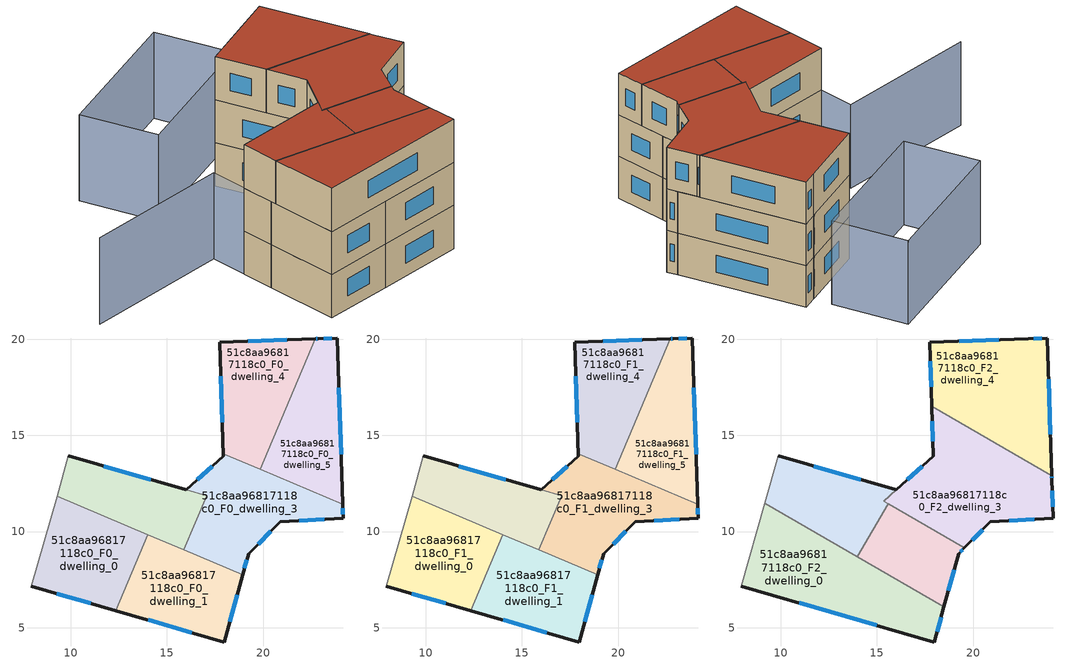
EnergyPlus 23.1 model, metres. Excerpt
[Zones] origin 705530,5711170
51c8aa96817118c0_F0_dwelling_0
 floor ground (EU_floor_Construction): 14.01,9.84 12.34,5.89 7.96,7.16 9.29,11.84 z0
 wall outside (EU_wall_Construction): 7.96,7.16 12.34,5.89 z0:3
 wall to 51c8aa96817118c0_F0_dwelling_1 (EU_wall_Construction): 12.34,5.89 14.01,9.84 z0:3
 wall adiabatic (EU_wall_Construction): 9.29,11.84 7.96,7.16 z0:3
 wall to 51c8aa96817118c0_F0_dwelling_2 (EU_wall_Construction): 14.01,9.84 9.29,11.84 z0:3
 window (EU_Window_Construction): 9.27,6.78 11.03,6.27 z0.9:2.1
51c8aa96817118c0_F0_dwelling_1
 floor ground (EU_floor_Construction): 18.94,7.75 17.99,4.26 12.34,5.89 14.01,9.84 z0
 wall outside (EU_wall_Construction): 12.34,5.89 17.99,4.26 18.94,7.75 z0:3
 wall to 51c8aa96817118c0_F0_dwelling_3 (EU_wall_Construction): 18.94,7.75 15.88,9.05 z0:3
 wall to 51c8aa96817118c0_F0_dwelling_2 (EU_wall_Construction): 15.88,9.05 14.01,9.84 z0:3
 window (EU_Window_Construction): 18.27,5.3 18.66,6.71 / 14.03,5.4 16.3,4.75 z0.9:2.1
51c8aa96817118c0_F0_dwelling_2
 floor ground (EU_floor_Construction): 17.07,11.87 15.88,9.05 9.29,11.84 9.88,13.93 z0
 wall outside (EU_wall_Construction): 16,12.17 9.88,13.93 z0:3
 wall to 51c8aa96817118c0_F0_dwelling_3 (EU_wall_Construction): 17.07,11.87 16,12.17 / 15.88,9.05 17.07,11.86 z0:3; 17.07,11.86,3 17.07,11.86,0 17.07,11.87,0
 wall adiabatic (EU_wall_Construction): 9.88,13.93 9.29,11.84 z0:3
 window (EU_Window_Construction): 14.16,12.7 11.71,13.4 z0.9:2.1
51c8aa96817118c0_F0_dwelling_3
 floor ground (EU_floor_Construction): 24.13,11.42 24.16,10.69 20.9,10.51 19.24,8.85 18.94,7.75 15.88,9.05 17.07,11.87 16,12.17 17.94,13.92 17.98,14.02 z0
 wall outside (EU_wall_Construction): 18.94,7.75 19.24,8.85 20.9,10.51 24.16,10.69 24.13,11.42 / 17.94,13.92 16,12.17 z0:3
 wall to 51c8aa96817118c0_F0_dwelling_4 (EU_wall_Construction): 19.84,13.23 17.98,14.02 17.94,13.92 z0:3
 wall to 51c8aa96817118c0_F0_dwelling_5 (EU_wall_Construction): 24.13,11.42 19.84,13.23 z0:3
 window (EU_Window_Construction): 19.03,8.08 19.15,8.52 / 17.36,13.4 16.58,12.7 / 24.15,10.91 24.14,11.2 / 21.87,10.56 23.18,10.63 / 19.74,9.35 20.4,10.01 z0.9:2.1
51c8aa96817118c0_F0_dwelling_4
 floor ground (EU_floor_Construction): 22.72,20.02 19.84,13.23 17.98,14.02 17.94,13.92 17.73,19.85 z0
 wall outside (EU_wall_Construction): 22.72,20.02 17.73,19.85 17.94,13.92 z0:3
 wall to 51c8aa96817118c0_F0_dwelling_5 (EU_wall_Construction): 19.84,13.23 22.72,20.02 z0:3
 window (EU_Window_Construction): 17.79,18.07 17.88,15.7 / 21.23,19.97 19.22,19.9 z0.9:2.1
51c8aa96817118c0_F0_dwelling_5
 floor ground (EU_floor_Construction): 23.87,20.06 24.13,11.42 19.84,13.23 22.72,20.02 22.87,20.02 z0
 wall outside (EU_wall_Construction): 24.13,11.42 23.87,20.06 22.87,20.02 22.72,20.02 z0:3
 window (EU_Window_Construction): 22.82,20.02 22.76,20.02 / 23.57,20.05 23.17,20.03 / 24.05,14.01 23.95,17.48 z0.9:2.1
51c8aa96817118c0_F1_dwelling_0
 floor to 51c8aa96817118c0_F0_dwelling_0 (EU_floor_Construction): 14.01,9.84 12.34,5.89 7.96,7.16 9.29,11.84 z3
 wall outside (EU_wall_Construction): 7.96,7.16 12.34,5.89 z3:6
 wall to 51c8aa96817118c0_F1_dwelling_1 (EU_wall_Construction): 12.34,5.89 14.01,9.84 z3:6
 wall adiabatic (EU_wall_Construction): 9.29,11.84 7.96,7.16 z3:6
 wall to 51c8aa96817118c0_F1_dwelling_2 (EU_wall_Construction): 14.01,9.84 9.29,11.84 z3:6
 window (EU_Window_Construction): 9.27,6.78 11.03,6.27 z3.9:5.1
51c8aa96817118c0_F1_dwelling_1
 floor to 51c8aa96817118c0_F0_dwelling_1 (EU_floor_Construction): 18.94,7.75 17.99,4.26 12.34,5.89 14.01,9.84 z3
 wall outside (EU_wall_Construction): 12.34,5.89 17.99,4.26 18.94,7.75 z3:6
 wall to 51c8aa96817118c0_F1_dwelling_3 (EU_wall_Construction): 18.94,7.75 15.88,9.05 z3:6
 wall to 51c8aa96817118c0_F1_dwelling_2 (EU_wall_Construction): 15.88,9.05 14.01,9.84 z3:6
 window (EU_Window_Construction): 18.27,5.3 18.66,6.71 / 14.03,5.4 16.3,4.75 z3.9:5.1
 ceiling adiabatic (EU_roof_Construction): 18.49,6.08 18.94,7.75 14.53,9.62 13.98,8.68 z6
51c8aa96817118c0_F1_dwelling_2
 floor to 51c8aa96817118c0_F0_dwelling_2 (EU_floor_Construction): 17.07,11.87 15.88,9.05 9.29,11.84 9.88,13.93 z3
 wall outside (EU_wall_Construction): 16,12.17 9.88,13.93 z3:6
 wall to 51c8aa96817118c0_F1_dwelling_3 (EU_wall_Construction): 17.07,11.87 16,12.17 / 15.88,9.05 17.07,11.86 z3:6; 17.07,11.86,6 17.07,11.86,3 17.07,11.87,3
 wall adiabatic (EU_wall_Construction): 9.88,13.93 9.29,11.84 z3:6
 window (EU_Window_Construction): 14.16,12.7 11.71,13.4 z3.9:5.1
 ceiling adiabatic (EU_roof_Construction): 15.88,9.05 17.07,11.86 16.63,10.83 15.34,11.58 15.58,11.44 14.53,9.62 z6
51c8aa96817118c0_F1_dwelling_3
 floor to 51c8aa96817118c0_F0_dwelling_3 (EU_floor_Construction): 24.13,11.42 24.16,10.69 20.9,10.51 19.24,8.85 18.94,7.75 15.88,9.05 17.07,11.87 16,12.17 17.94,13.92 17.98,14.02 z3
 wall outside (EU_wall_Construction): 18.94,7.75 19.24,8.85 20.9,10.51 24.16,10.69 24.13,11.42 / 17.94,13.92 16,12.17 z3:6
 wall to 51c8aa96817118c0_F1_dwelling_4 (EU_wall_Construction): 19.84,13.23 17.98,14.02 17.94,13.92 z3:6
 wall to 51c8aa96817118c0_F1_dwelling_5 (EU_wall_Construction): 24.13,11.42 19.84,13.23 z3:6
 window (EU_Window_Construction): 19.03,8.08 19.15,8.52 / 17.36,13.4 16.58,12.7 / 24.15,10.91 24.14,11.2 / 21.87,10.56 23.18,10.63 / 19.74,9.35 20.4,10.01 z3.9:5.1
51c8aa96817118c0_F1_dwelling_4
 floor to 51c8aa96817118c0_F0_dwelling_4 (EU_floor_Construction): 22.72,20.02 19.84,13.23 17.98,14.02 17.94,13.92 17.73,19.85 z3
 wall outside (EU_wall_Construction): 22.72,20.02 17.73,19.85 17.94,13.92 z3:6
 wall to 51c8aa96817118c0_F1_dwelling_5 (EU_wall_Construction): 19.84,13.23 22.72,20.02 z3:6
 window (EU_Window_Construction): 17.79,18.07 17.88,15.7 / 21.23,19.97 19.22,19.9 z3.9:5.1
51c8aa96817118c0_F1_dwelling_5
 floor to 51c8aa96817118c0_F0_dwelling_5 (EU_floor_Construction): 23.87,20.06 24.13,11.42 19.84,13.23 22.72,20.02 22.87,20.02 z3
 wall outside (EU_wall_Construction): 24.13,11.42 23.87,20.06 22.87,20.02 22.72,20.02 z3:6
 window (EU_Window_Construction): 22.82,20.02 22.76,20.02 / 23.57,20.05 23.17,20.03 / 24.05,14.01 23.95,17.48 z3.9:5.1
51c8aa96817118c0_F2_dwelling_0
 floor to 51c8aa96817118c0_F1_dwelling_0 (EU_floor_Construction): 13.61,8.9 12.34,5.89 7.96,7.16 9.18,11.46 z6
 floor to 51c8aa96817118c0_F1_dwelling_1 (EU_floor_Construction): 18.49,6.08 17.99,4.26 12.34,5.89 13.61,8.9 z6
 wall outside (EU_wall_Construction): 7.96,7.16 17.99,4.26 18.49,6.08 z6:9
 wall adiabatic (EU_wall_Construction): 9.18,11.46 7.96,7.16 z6:9
 wall to 51c8aa96817118c0_F2_dwelling_1 (EU_wall_Construction): 13.98,8.68 9.18,11.46 z6:9
 wall to 51c8aa96817118c0_F2_dwelling_2 (EU_wall_Construction): 18.49,6.08 13.98,8.68 z6:9
 window (EU_Window_Construction): 18.14,4.8 18.34,5.53 / 10.96,6.29 14.99,5.13 z6.9:8.1
 roof outside (EU_roof_Construction): 17.99,4.26 18.49,6.08 9.18,11.46 7.96,7.16 z9
51c8aa96817118c0_F2_dwelling_1
 floor to 51c8aa96817118c0_F1_dwelling_2 (EU_floor_Construction): 16,12.17 15.34,11.58 15.58,11.44 14.53,9.62 9.29,11.84 9.88,13.93 z6
 floor to 51c8aa96817118c0_F1_dwelling_0 (EU_floor_Construction): 14.01,9.84 13.61,8.9 9.18,11.46 9.29,11.84 z6
 floor to 51c8aa96817118c0_F1_dwelling_1 (EU_floor_Construction): 14.53,9.62 13.98,8.68 13.61,8.9 14.01,9.84 z6
 wall outside (EU_wall_Construction): 16,12.17 9.88,13.93 z6:9
 wall to 51c8aa96817118c0_F2_dwelling_2 (EU_wall_Construction): 13.98,8.68 15.58,11.44 z6:9
 wall adiabatic (EU_wall_Construction): 9.88,13.93 9.18,11.46 z6:9
 wall to 51c8aa96817118c0_F2_dwelling_3 (EU_wall_Construction): 15.58,11.44 15.34,11.58 16,12.17 z6:9
 window (EU_Window_Construction): 14.17,12.7 11.71,13.4 z6.9:8.1
 roof outside (EU_roof_Construction): 13.98,8.68 15.58,11.44 15.34,11.58 16,12.17 9.88,13.93 9.18,11.46 z9
51c8aa96817118c0_F2_dwelling_2
 floor to 51c8aa96817118c0_F1_dwelling_3 (EU_floor_Construction): 19.54,9.15 19.24,8.85 18.94,7.75 15.88,9.05 16.63,10.83 z6
 floor adiabatic (EU_floor_Construction): 19.54,9.15 16.63,10.83 15.88,9.05 18.94,7.75 18.49,6.08 13.98,8.68 15.58,11.44 z6
 wall outside (EU_wall_Construction): 18.49,6.08 19.24,8.85 19.54,9.15 z6:9
 wall to 51c8aa96817118c0_F2_dwelling_3 (EU_wall_Construction): 19.54,9.15 15.58,11.44 z6:9
 window (EU_Window_Construction): 19.33,8.94 19.45,9.06 / 18.71,6.91 19.01,8.02 z6.9:8.1
 roof outside (EU_roof_Construction): 18.49,6.08 19.24,8.85 19.54,9.15 15.58,11.44 13.98,8.68 z9
51c8aa96817118c0_F2_dwelling_3
 floor to 51c8aa96817118c0_F1_dwelling_3 (EU_floor_Construction): 24.13,11.42 24.16,10.69 20.9,10.51 19.54,9.15 16.63,10.83 17.07,11.87 16,12.17 17.94,13.92 17.98,14.02 z6
 floor to 51c8aa96817118c0_F1_dwelling_4 (EU_floor_Construction): 20.57,14.95 19.84,13.23 17.98,14.02 17.94,13.92 17.85,16.52 z6
 floor to 51c8aa96817118c0_F1_dwelling_2 (EU_floor_Construction): 17.07,11.86 16.63,10.83 15.34,11.58 16,12.17 z6
 floor to 51c8aa96817118c0_F1_dwelling_5 (EU_floor_Construction): 24.09,12.91 24.13,11.42 19.84,13.23 20.57,14.95 z6
 wall outside (EU_wall_Construction): 17.85,16.52 17.94,13.92 16,12.17 / 19.54,9.15 20.9,10.51 24.16,10.69 24.09,12.74 24.09,12.91 z6:9
 wall to 51c8aa96817118c0_F2_dwelling_4 (EU_wall_Construction): 24.09,12.91 17.85,16.52 z6:9
 window (EU_Window_Construction): 17.87,15.74 17.91,14.7 / 24.09,12.79 24.09,12.86 / 24.14,11.3 24.11,12.12 / 21.87,10.56 23.18,10.63 / 19.95,9.56 20.49,10.1 / 17.36,13.4 16.58,12.7 z6.9:8.1
 roof outside (EU_roof_Construction): 24.16,10.69 24.09,12.74 24.09,12.91 17.85,16.52 17.94,13.92 15.34,11.58 19.54,9.15 20.9,10.51 z9
51c8aa96817118c0_F2_dwelling_4
 floor to 51c8aa96817118c0_F1_dwelling_4 (EU_floor_Construction): 22.72,20.02 20.57,14.95 17.85,16.52 17.73,19.85 z6
 floor to 51c8aa96817118c0_F1_dwelling_5 (EU_floor_Construction): 23.87,20.06 24.09,12.91 20.57,14.95 22.72,20.02 22.87,20.02 z6
 wall outside (EU_wall_Construction): 24.09,12.91 23.87,20.06 22.87,20.02 17.73,19.85 17.85,16.52 z6:9
 window (EU_Window_Construction): 21.33,19.97 19.27,19.9 / 23.57,20.05 23.17,20.03 / 24.02,15.05 23.93,17.92 / 17.77,18.85 17.81,17.52 z6.9:8.1
 roof outside (EU_roof_Construction): 24.09,12.91 23.87,20.06 22.87,20.02 17.73,19.85 17.85,16.52 z9
shading: 1.17,18.99 10.57,16.3 / 10.57,16.3 7.96,7.16 / 12.66,26.2 22.72,26.44 / 22.72,26.44 22.84,21.28 / 22.84,21.28 12.78,21.04 / 12.78,21.04 12.66,26.2 / 22.72,26.44 12.66,26.2 z0:6
[Building]
EU S2 Campaign: North Axis=0; Terrain=City; Solar Distribution=FullExterior
[Site:Location]
London: Latitude=51.5; Longitude=-0.5; Time Zone=0; Elevation=25
[SizingPeriod:WeatherFileDays]
AnnualSizingPeriod: Begin Month=1; Begin Day of Month=1; End Month=12; End Day of Month=31; Day of Week for Start Day=Monday; Use Weather File Daylight Saving Period=No; Use Weather File Rain and Snow Indicators=No
[MATERIAL]
EU_InternalMass_Material: Roughness=MediumRough; Thickness=0.1; Conductivity=1; Density=1800; Specific Heat=900; Thermal Absorptance=0.9; Solar Absorptance=0.7; Visible Absorptance=0.7
[MATERIAL:NOMASS] Roughness=MediumRough; Thermal Absorptance=0.9; Solar Absorptance=0.7; Visible Absorptance=0.7
Name | Thermal Resistance
EU_wall_NoMass | 1.04674
EU_roof_NoMass | 4.32442
EU_floor_NoMass | 2.04616
[WINDOWMATERIAL:SIMPLEGLAZINGSYSTEM]
EU_Window_SimpleGlazing: UFactor=4.25843; Solar Heat Gain Coefficient=0.85; Visible Transmittance=0.85
[CONSTRUCTION]
EU_wall_Construction: EU_wall_NoMass
EU_roof_Construction: EU_roof_NoMass
EU_floor_Construction: EU_floor_NoMass
EU_InternalMass_Construction: EU_InternalMass_Material
EU_Window_Construction: EU_Window_SimpleGlazing
[ZONE] Type=1; Multiplier=1; Ceiling Height=autocalculate; Floor Area=autocalculate; Part of Total Floor Area=Yes
Name | Volume
51c8aa96817118c0_F0_dwelling_0; 51c8aa96817118c0_F1_dwelling_0 | 66.3794
51c8aa96817118c0_F2_dwelling_0 | 99.5735
51c8aa96817118c0_F0_dwelling_1; 51c8aa96817118c0_F1_dwelling_1 | 66.3801
51c8aa96817118c0_F2_dwelling_1 | 57.6826
51c8aa96817118c0_F0_dwelling_2; 51c8aa96817118c0_F1_dwelling_2 | 57.145
51c8aa96817118c0_F2_dwelling_2 | 45.8298
51c8aa96817118c0_F0_dwelling_3; 51c8aa96817118c0_F1_dwelling_3 | 75.6262
51c8aa96817118c0_F2_dwelling_3 | 98.896
51c8aa96817118c0_F0_dwelling_4; 51c8aa96817118c0_F1_dwelling_4 | 66.3911
51c8aa96817118c0_F2_dwelling_4 | 96.3245
51c8aa96817118c0_F0_dwelling_5; 51c8aa96817118c0_F1_dwelling_5 | 66.3743
[INTERNALMASS] Construction=EU_InternalMass_Construction
Name | Zone or ZoneList | Surface Area
51c8aa96817118c0_F0_dwelling_0_EU_InternalMass | 51c8aa96817118c0_F0_dwelling_0 | 22.1267
51c8aa96817118c0_F0_dwelling_1_EU_InternalMass | 51c8aa96817118c0_F0_dwelling_1 | 22.1266
51c8aa96817118c0_F0_dwelling_2_EU_InternalMass | 51c8aa96817118c0_F0_dwelling_2 | 19.0503
51c8aa96817118c0_F0_dwelling_3_EU_InternalMass | 51c8aa96817118c0_F0_dwelling_3 | 25.2081
51c8aa96817118c0_F0_dwelling_4_EU_InternalMass | 51c8aa96817118c0_F0_dwelling_4 | 22.1306
51c8aa96817118c0_F0_dwelling_5_EU_InternalMass | 51c8aa96817118c0_F0_dwelling_5 | 22.1247
51c8aa96817118c0_F1_dwelling_0_EU_InternalMass | 51c8aa96817118c0_F1_dwelling_0 | 22.1267
51c8aa96817118c0_F1_dwelling_1_EU_InternalMass | 51c8aa96817118c0_F1_dwelling_1 | 22.1266
51c8aa96817118c0_F1_dwelling_2_EU_InternalMass | 51c8aa96817118c0_F1_dwelling_2 | 19.0503
51c8aa96817118c0_F1_dwelling_3_EU_InternalMass | 51c8aa96817118c0_F1_dwelling_3 | 25.2081
51c8aa96817118c0_F1_dwelling_4_EU_InternalMass | 51c8aa96817118c0_F1_dwelling_4 | 22.1306
51c8aa96817118c0_F1_dwelling_5_EU_InternalMass | 51c8aa96817118c0_F1_dwelling_5 | 22.1247
51c8aa96817118c0_F2_dwelling_0_EU_InternalMass | 51c8aa96817118c0_F2_dwelling_0 | 33.1913
51c8aa96817118c0_F2_dwelling_1_EU_InternalMass | 51c8aa96817118c0_F2_dwelling_1 | 19.2274
51c8aa96817118c0_F2_dwelling_2_EU_InternalMass | 51c8aa96817118c0_F2_dwelling_2 | 15.2769
51c8aa96817118c0_F2_dwelling_3_EU_InternalMass | 51c8aa96817118c0_F2_dwelling_3 | 32.965
51c8aa96817118c0_F2_dwelling_4_EU_InternalMass | 51c8aa96817118c0_F2_dwelling_4 | 32.1116
[OTHEREQUIPMENT] Fuel Type=Electricity; Design Level Calculation Method=Watts/Area; Power per Zone Floor Area=1; Fraction Latent=0; Fraction Radiant=0; Fraction Lost=0; Carbon Dioxide Generation Rate=0; EndUse Subcategory=EU_Step8_InternalGains
Name | Zone or ZoneList or Space or SpaceList | Schedule
EU_Step8_InternalGain_51c8aa96817118c0_F0_dwelling_0_f000 | 51c8aa96817118c0_F0_dwelling_0 | EU_Step8_GainSchedule_51c8aa96817118c0_F0_dwelling_0_f000
EU_Step8_InternalGain_51c8aa96817118c0_F0_dwelling_1_f000 | 51c8aa96817118c0_F0_dwelling_1 | EU_Step8_GainSchedule_51c8aa96817118c0_F0_dwelling_1_f000
EU_Step8_InternalGain_51c8aa96817118c0_F0_dwelling_2_f000 | 51c8aa96817118c0_F0_dwelling_2 | EU_Step8_GainSchedule_51c8aa96817118c0_F0_dwelling_2_f000
EU_Step8_InternalGain_51c8aa96817118c0_F0_dwelling_3_f000 | 51c8aa96817118c0_F0_dwelling_3 | EU_Step8_GainSchedule_51c8aa96817118c0_F0_dwelling_3_f000
EU_Step8_InternalGain_51c8aa96817118c0_F0_dwelling_4_f000 | 51c8aa96817118c0_F0_dwelling_4 | EU_Step8_GainSchedule_51c8aa96817118c0_F0_dwelling_4_f000
EU_Step8_InternalGain_51c8aa96817118c0_F0_dwelling_5_f000 | 51c8aa96817118c0_F0_dwelling_5 | EU_Step8_GainSchedule_51c8aa96817118c0_F0_dwelling_5_f000
EU_Step8_InternalGain_51c8aa96817118c0_F1_dwelling_0_f000 | 51c8aa96817118c0_F1_dwelling_0 | EU_Step8_GainSchedule_51c8aa96817118c0_F1_dwelling_0_f000
EU_Step8_InternalGain_51c8aa96817118c0_F1_dwelling_1_f000 | 51c8aa96817118c0_F1_dwelling_1 | EU_Step8_GainSchedule_51c8aa96817118c0_F1_dwelling_1_f000
EU_Step8_InternalGain_51c8aa96817118c0_F1_dwelling_2_f000 | 51c8aa96817118c0_F1_dwelling_2 | EU_Step8_GainSchedule_51c8aa96817118c0_F1_dwelling_2_f000
EU_Step8_InternalGain_51c8aa96817118c0_F1_dwelling_3_f000 | 51c8aa96817118c0_F1_dwelling_3 | EU_Step8_GainSchedule_51c8aa96817118c0_F1_dwelling_3_f000
EU_Step8_InternalGain_51c8aa96817118c0_F1_dwelling_4_f000 | 51c8aa96817118c0_F1_dwelling_4 | EU_Step8_GainSchedule_51c8aa96817118c0_F1_dwelling_4_f000
EU_Step8_InternalGain_51c8aa96817118c0_F1_dwelling_5_f000 | 51c8aa96817118c0_F1_dwelling_5 | EU_Step8_GainSchedule_51c8aa96817118c0_F1_dwelling_5_f000
EU_Step8_InternalGain_51c8aa96817118c0_F2_dwelling_0_f000 | 51c8aa96817118c0_F2_dwelling_0 | EU_Step8_GainSchedule_51c8aa96817118c0_F2_dwelling_0_f000
EU_Step8_InternalGain_51c8aa96817118c0_F2_dwelling_1_f000 | 51c8aa96817118c0_F2_dwelling_1 | EU_Step8_GainSchedule_51c8aa96817118c0_F2_dwelling_1_f000
EU_Step8_InternalGain_51c8aa96817118c0_F2_dwelling_2_f000 | 51c8aa96817118c0_F2_dwelling_2 | EU_Step8_GainSchedule_51c8aa96817118c0_F2_dwelling_2_f000
EU_Step8_InternalGain_51c8aa96817118c0_F2_dwelling_3_f000 | 51c8aa96817118c0_F2_dwelling_3 | EU_Step8_GainSchedule_51c8aa96817118c0_F2_dwelling_3_f000
EU_Step8_InternalGain_51c8aa96817118c0_F2_dwelling_4_f000 | 51c8aa96817118c0_F2_dwelling_4 | EU_Step8_GainSchedule_51c8aa96817118c0_F2_dwelling_4_f000
[ZONEVENTILATION:DESIGNFLOWRATE] Schedule=EU_AlwaysOn; Design Flow Rate Calculation Method=AirChanges/Hour; Air Changes per Hour=0.488719; Ventilation Type=Natural; Fan Pressure Rise=0; Fan Total Efficiency=1; Constant Term Coefficient=1; Temperature Term Coefficient=0; Velocity Term Coefficient=0; Velocity Squared Term Coefficient=0; Minimum Indoor Temperature=-100; Maximum Indoor Temperature=100; Delta Temperature=-100; Minimum Outdoor Temperature=-100; Maximum Outdoor Temperature=100; Maximum Wind Speed=40
Name | Zone or ZoneList or Space or SpaceList
EU_ConstantAir_51c8aa96817118c0_F0_dwelling_0 | 51c8aa96817118c0_F0_dwelling_0
EU_ConstantAir_51c8aa96817118c0_F0_dwelling_1 | 51c8aa96817118c0_F0_dwelling_1
EU_ConstantAir_51c8aa96817118c0_F0_dwelling_2 | 51c8aa96817118c0_F0_dwelling_2
EU_ConstantAir_51c8aa96817118c0_F0_dwelling_3 | 51c8aa96817118c0_F0_dwelling_3
EU_ConstantAir_51c8aa96817118c0_F0_dwelling_4 | 51c8aa96817118c0_F0_dwelling_4
EU_ConstantAir_51c8aa96817118c0_F0_dwelling_5 | 51c8aa96817118c0_F0_dwelling_5
EU_ConstantAir_51c8aa96817118c0_F1_dwelling_0 | 51c8aa96817118c0_F1_dwelling_0
EU_ConstantAir_51c8aa96817118c0_F1_dwelling_1 | 51c8aa96817118c0_F1_dwelling_1
EU_ConstantAir_51c8aa96817118c0_F1_dwelling_2 | 51c8aa96817118c0_F1_dwelling_2
EU_ConstantAir_51c8aa96817118c0_F1_dwelling_3 | 51c8aa96817118c0_F1_dwelling_3
EU_ConstantAir_51c8aa96817118c0_F1_dwelling_4 | 51c8aa96817118c0_F1_dwelling_4
EU_ConstantAir_51c8aa96817118c0_F1_dwelling_5 | 51c8aa96817118c0_F1_dwelling_5
EU_ConstantAir_51c8aa96817118c0_F2_dwelling_0 | 51c8aa96817118c0_F2_dwelling_0
EU_ConstantAir_51c8aa96817118c0_F2_dwelling_1 | 51c8aa96817118c0_F2_dwelling_1
EU_ConstantAir_51c8aa96817118c0_F2_dwelling_2 | 51c8aa96817118c0_F2_dwelling_2
EU_ConstantAir_51c8aa96817118c0_F2_dwelling_3 | 51c8aa96817118c0_F2_dwelling_3
EU_ConstantAir_51c8aa96817118c0_F2_dwelling_4 | 51c8aa96817118c0_F2_dwelling_4
[HVACTEMPLATE:THERMOSTAT] Constant Heating Setpoint=20; Constant Cooling Setpoint=50
EU_HeatOnly_51c8aa96817118c0_F0_dwelling_0; EU_HeatOnly_51c8aa96817118c0_F0_dwelling_1; EU_HeatOnly_51c8aa96817118c0_F0_dwelling_2; EU_HeatOnly_51c8aa96817118c0_F0_dwelling_3; EU_HeatOnly_51c8aa96817118c0_F0_dwelling_4; EU_HeatOnly_51c8aa96817118c0_F0_dwelling_5; EU_HeatOnly_51c8aa96817118c0_F1_dwelling_0; EU_HeatOnly_51c8aa96817118c0_F1_dwelling_1; EU_HeatOnly_51c8aa96817118c0_F1_dwelling_2; EU_HeatOnly_51c8aa96817118c0_F1_dwelling_3; EU_HeatOnly_51c8aa96817118c0_F1_dwelling_4; EU_HeatOnly_51c8aa96817118c0_F1_dwelling_5; EU_HeatOnly_51c8aa96817118c0_F2_dwelling_0; EU_HeatOnly_51c8aa96817118c0_F2_dwelling_1; EU_HeatOnly_51c8aa96817118c0_F2_dwelling_2; EU_HeatOnly_51c8aa96817118c0_F2_dwelling_3; EU_HeatOnly_51c8aa96817118c0_F2_dwelling_4
[HVACTEMPLATE:ZONE:IDEALLOADSAIRSYSTEM] System Availability Schedule=EU_AlwaysOn; Maximum Heating Supply Air Temperature=50; Minimum Cooling Supply Air Temperature=13; Maximum Heating Supply Air Humidity Ratio=0.0156; Minimum Cooling Supply Air Humidity Ratio=0.0077; Heating Limit=NoLimit; Cooling Limit=NoLimit; Heating Availability Schedule=EU_AlwaysOn; Cooling Availability Schedule=EU_CoolingOff; Dehumidification Control Type=ConstantSensibleHeatRatio; Cooling Sensible Heat Ratio=0.7; Dehumidification Setpoint=60; Humidification Control Type=None; Humidification Setpoint=30; Outdoor Air Method=None; Outdoor Air Flow Rate per Person=0.00944; Outdoor Air Flow Rate per Zone Floor Area=0; Outdoor Air Flow Rate per Zone=0; Demand Controlled Ventilation Type=None; Outdoor Air Economizer Type=NoEconomizer; Heat Recovery Type=None; Sensible Heat Recovery Effectiveness=0.7; Latent Heat Recovery Effectiveness=0.65
Name | Template Thermostat
51c8aa96817118c0_F0_dwelling_0 | EU_HeatOnly_51c8aa96817118c0_F0_dwelling_0
51c8aa96817118c0_F0_dwelling_1 | EU_HeatOnly_51c8aa96817118c0_F0_dwelling_1
51c8aa96817118c0_F0_dwelling_2 | EU_HeatOnly_51c8aa96817118c0_F0_dwelling_2
51c8aa96817118c0_F0_dwelling_3 | EU_HeatOnly_51c8aa96817118c0_F0_dwelling_3
51c8aa96817118c0_F0_dwelling_4 | EU_HeatOnly_51c8aa96817118c0_F0_dwelling_4
51c8aa96817118c0_F0_dwelling_5 | EU_HeatOnly_51c8aa96817118c0_F0_dwelling_5
51c8aa96817118c0_F1_dwelling_0 | EU_HeatOnly_51c8aa96817118c0_F1_dwelling_0
51c8aa96817118c0_F1_dwelling_1 | EU_HeatOnly_51c8aa96817118c0_F1_dwelling_1
51c8aa96817118c0_F1_dwelling_2 | EU_HeatOnly_51c8aa96817118c0_F1_dwelling_2
51c8aa96817118c0_F1_dwelling_3 | EU_HeatOnly_51c8aa96817118c0_F1_dwelling_3
51c8aa96817118c0_F1_dwelling_4 | EU_HeatOnly_51c8aa96817118c0_F1_dwelling_4
51c8aa96817118c0_F1_dwelling_5 | EU_HeatOnly_51c8aa96817118c0_F1_dwelling_5
51c8aa96817118c0_F2_dwelling_0 | EU_HeatOnly_51c8aa96817118c0_F2_dwelling_0
51c8aa96817118c0_F2_dwelling_1 | EU_HeatOnly_51c8aa96817118c0_F2_dwelling_1
51c8aa96817118c0_F2_dwelling_2 | EU_HeatOnly_51c8aa96817118c0_F2_dwelling_2
51c8aa96817118c0_F2_dwelling_3 | EU_HeatOnly_51c8aa96817118c0_F2_dwelling_3
51c8aa96817118c0_F2_dwelling_4 | EU_HeatOnly_51c8aa96817118c0_F2_dwelling_4
[SIZING:ZONE] Zone Cooling Design Supply Air Temperature Input Method=SupplyAirTemperature; Zone Cooling Design Supply Air Temperature=13; Zone Heating Design Supply Air Temperature Input Method=SupplyAirTemperature; Zone Heating Design Supply Air Temperature=50; Zone Cooling Design Supply Air Humidity Ratio=0.008; Zone Heating Design Supply Air Humidity Ratio=0.008; Cooling Design Air Flow Method=DesignDay; Cooling Design Air Flow Rate=0; Cooling Minimum Air Flow per Zone Floor Area=0.000762; Cooling Minimum Air Flow=0; Cooling Minimum Air Flow Fraction=0.2; Heating Design Air Flow Method=DesignDay; Heating Design Air Flow Rate=0; Heating Maximum Air Flow per Zone Floor Area=0.002032; Heating Maximum Air Flow=0.141576; Heating Maximum Air Flow Fraction=0.3; Account for Dedicated Outdoor Air System=No; Dedicated Outdoor Air System Control Strategy=NeutralSupplyAir; Dedicated Outdoor Air Low Setpoint Temperature for Design=autosize; Dedicated Outdoor Air High Setpoint Temperature for Design=autosize; Zone Load Sizing Method=Sensible Load Only No Latent Load; Zone Latent Cooling Design Supply Air Humidity Ratio Input Method=HumidityRatioDifference; Zone Cooling Design Supply Air Humidity Ratio Difference=0.005; Zone Latent Heating Design Supply Air Humidity Ratio Input Method=HumidityRatioDifference; Zone Humidification Design Supply Air Humidity Ratio Difference=0.005
51c8aa96817118c0_F0_dwelling_0; 51c8aa96817118c0_F0_dwelling_1; 51c8aa96817118c0_F0_dwelling_2; 51c8aa96817118c0_F0_dwelling_3; 51c8aa96817118c0_F0_dwelling_4; 51c8aa96817118c0_F0_dwelling_5; 51c8aa96817118c0_F1_dwelling_0; 51c8aa96817118c0_F1_dwelling_1; 51c8aa96817118c0_F1_dwelling_2; 51c8aa96817118c0_F1_dwelling_3; 51c8aa96817118c0_F1_dwelling_4; 51c8aa96817118c0_F1_dwelling_5; 51c8aa96817118c0_F2_dwelling_0; 51c8aa96817118c0_F2_dwelling_1; 51c8aa96817118c0_F2_dwelling_2; 51c8aa96817118c0_F2_dwelling_3; 51c8aa96817118c0_F2_dwelling_4
[SCHEDULE:CONSTANT]
Name | Hourly Value
EU_AlwaysOn | 1
EU_CoolingOff | 0
[SCHEDULE:FILE] Column Number=1; Rows to Skip at Top=0; Number of Hours of Data=8760; Column Separator=Comma; Interpolate to Timestep=No; Minutes per Item=60; Adjust Schedule for Daylight Savings=Yes
Name | File
EU_Step8_GainSchedule_51c8aa96817118c0_F0_dwelling_0_f000 | ../../schedules/51c8aa96817118c0/51c8aa96817118c0_F0_dwelling_0_f000_gain.csv
EU_Step8_GainSchedule_51c8aa96817118c0_F0_dwelling_1_f000 | ../../schedules/51c8aa96817118c0/51c8aa96817118c0_F0_dwelling_1_f000_gain.csv
EU_Step8_GainSchedule_51c8aa96817118c0_F0_dwelling_2_f000 | ../../schedules/51c8aa96817118c0/51c8aa96817118c0_F0_dwelling_2_f000_gain.csv
EU_Step8_GainSchedule_51c8aa96817118c0_F0_dwelling_3_f000 | ../../schedules/51c8aa96817118c0/51c8aa96817118c0_F0_dwelling_3_f000_gain.csv
EU_Step8_GainSchedule_51c8aa96817118c0_F0_dwelling_4_f000 | ../../schedules/51c8aa96817118c0/51c8aa96817118c0_F0_dwelling_4_f000_gain.csv
EU_Step8_GainSchedule_51c8aa96817118c0_F0_dwelling_5_f000 | ../../schedules/51c8aa96817118c0/51c8aa96817118c0_F0_dwelling_5_f000_gain.csv
EU_Step8_GainSchedule_51c8aa96817118c0_F1_dwelling_0_f000 | ../../schedules/51c8aa96817118c0/51c8aa96817118c0_F1_dwelling_0_f000_gain.csv
EU_Step8_GainSchedule_51c8aa96817118c0_F1_dwelling_1_f000 | ../../schedules/51c8aa96817118c0/51c8aa96817118c0_F1_dwelling_1_f000_gain.csv
EU_Step8_GainSchedule_51c8aa96817118c0_F1_dwelling_2_f000 | ../../schedules/51c8aa96817118c0/51c8aa96817118c0_F1_dwelling_2_f000_gain.csv
EU_Step8_GainSchedule_51c8aa96817118c0_F1_dwelling_3_f000 | ../../schedules/51c8aa96817118c0/51c8aa96817118c0_F1_dwelling_3_f000_gain.csv
EU_Step8_GainSchedule_51c8aa96817118c0_F1_dwelling_4_f000 | ../../schedules/51c8aa96817118c0/51c8aa96817118c0_F1_dwelling_4_f000_gain.csv
EU_Step8_GainSchedule_51c8aa96817118c0_F1_dwelling_5_f000 | ../../schedules/51c8aa96817118c0/51c8aa96817118c0_F1_dwelling_5_f000_gain.csv
EU_Step8_GainSchedule_51c8aa96817118c0_F2_dwelling_0_f000 | ../../schedules/51c8aa96817118c0/51c8aa96817118c0_F2_dwelling_0_f000_gain.csv
EU_Step8_GainSchedule_51c8aa96817118c0_F2_dwelling_1_f000 | ../../schedules/51c8aa96817118c0/51c8aa96817118c0_F2_dwelling_1_f000_gain.csv
EU_Step8_GainSchedule_51c8aa96817118c0_F2_dwelling_2_f000 | ../../schedules/51c8aa96817118c0/51c8aa96817118c0_F2_dwelling_2_f000_gain.csv
EU_Step8_GainSchedule_51c8aa96817118c0_F2_dwelling_3_f000 | ../../schedules/51c8aa96817118c0/51c8aa96817118c0_F2_dwelling_3_f000_gain.csv
EU_Step8_GainSchedule_51c8aa96817118c0_F2_dwelling_4_f000 | ../../schedules/51c8aa96817118c0/51c8aa96817118c0_F2_dwelling_4_f000_gain.csv
